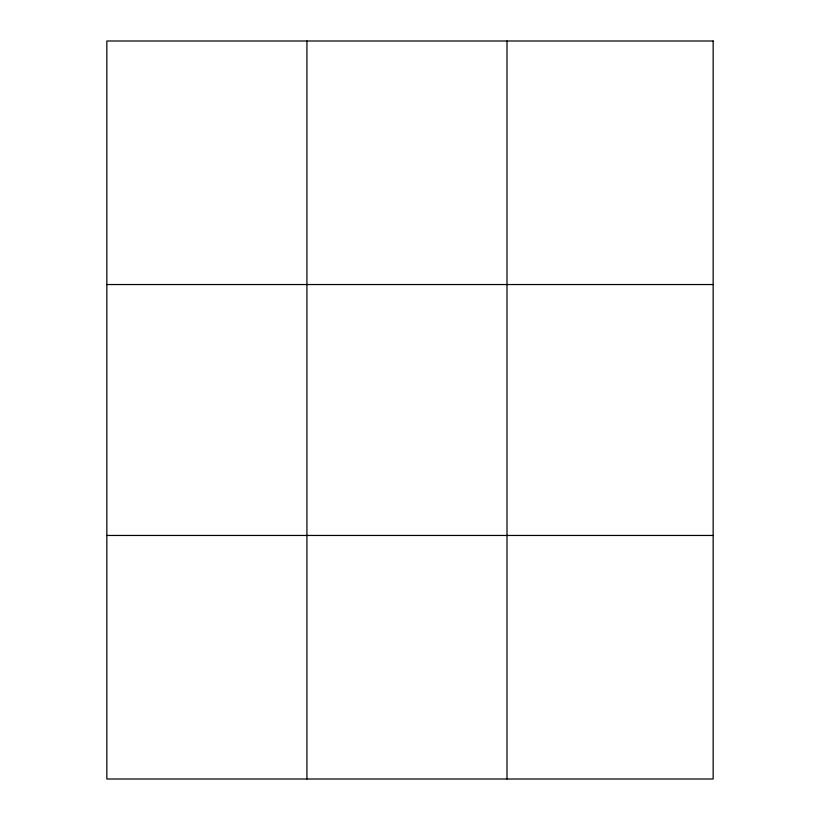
<?xml version="1.0" encoding="UTF-8"?>
<svg xmlns="http://www.w3.org/2000/svg" width="820" height="820" viewBox="0 0 820 820"><rect width="100%" height="100%" fill="white"/><g stroke="black" fill="none" stroke-linecap="round" stroke-linejoin="round"><path stroke-width="1.23" d="M306.926 41L306.926 779M507.006 41L507.006 779M106.846 284.54L713.154 284.54M106.846 535.46L713.154 535.46M713.154 41L713.154 779L106.846 779L106.846 41L713.154 41"/></g></svg>
